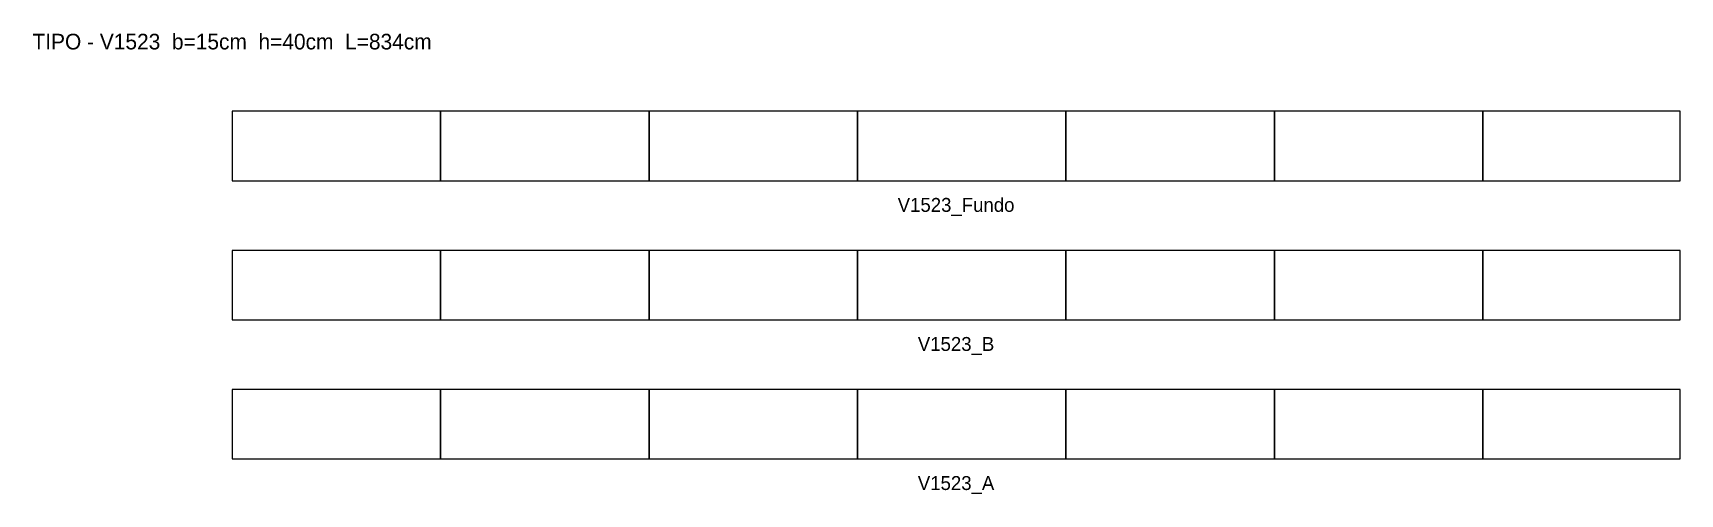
# Model space of a CAD drawing. Header units: metres. Extents: x -115 to 834, y -20 to 245.
import ezdxf

# ---------------------------------------------------------------- set-up
doc = ezdxf.new("R2010")
doc.units = ezdxf.units.M
for name, color, linetype in [('NOMENCLATURA', 2, 'Continuous'), ('Paineis', 7, 'Continuous'), ('Texto Secao', 2, 'Continuous')]:
    doc.layers.add(name, color=color, linetype=linetype)

msp = doc.modelspace()

# ---------------------------------------------------------------- linework, layer by layer
at = {"layer": 'Paineis'}
for points in [[(0, 160), (120, 160), (120, 200), (0, 200)], [(120, 160), (240, 160), (240, 200), (120, 200)], [(240, 160), (360, 160), (360, 200), (240, 200)], [(360, 160), (480, 160), (480, 200), (360, 200)], [(480, 160), (600, 160), (600, 200), (480, 200)], [(600, 160), (720, 160), (720, 200), (600, 200)], [(720, 160), (833.5, 160), (833.5, 200), (720, 200)], [(0, 80), (120, 80), (120, 120), (0, 120)], [(120, 80), (240, 80), (240, 120), (120, 120)], [(240, 80), (360, 80), (360, 120), (240, 120)], [(360, 80), (480, 80), (480, 120), (360, 120)], [(480, 80), (600, 80), (600, 120), (480, 120)], [(600, 80), (720, 80), (720, 120), (600, 120)], [(720, 80), (833.5, 80), (833.5, 120), (720, 120)], [(0, 0), (120, 0), (120, 40), (0, 40)], [(120, 0), (240, 0), (240, 40), (120, 40)], [(240, 0), (360, 0), (360, 40), (240, 40)], [(360, 0), (480, 0), (480, 40), (360, 40)], [(480, 0), (600, 0), (600, 40), (480, 40)], [(600, 0), (720, 0), (720, 40), (600, 40)], [(720, 0), (833.5, 0), (833.5, 40), (720, 40)]]:
    msp.add_lwpolyline(points, close=True, dxfattribs=at)

# ---------------------------------------------------------------- texts
at = {"layer": 'NOMENCLATURA', "insert": (0, 240), "char_height": 9, "width": 853.5, "attachment_point": 5}
msp.add_mtext('TIPO - V1523  b=15cm  h=40cm  L=834cm', dxfattribs=at)
at = {"layer": 'Texto Secao', "char_height": 8, "width": 853.5, "attachment_point": 5}
for s, insert in [('V1523_Fundo', (416.75, 145)), ('V1523_B', (416.75, 65)), ('V1523_A', (416.75, -15))]:
    msp.add_mtext(s, dxfattribs=dict(at, insert=insert))

doc.saveas('drawing.dxf')
